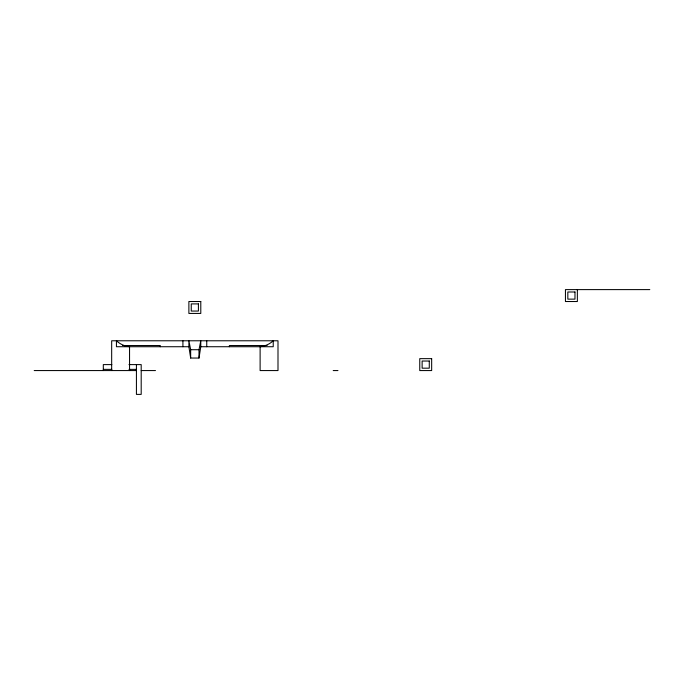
<?xml version="1.0" encoding="UTF-8"?>
<svg xmlns="http://www.w3.org/2000/svg" width="684" height="684" viewBox="0 0 684 684"><rect width="100%" height="100%" fill="white"/><g stroke="black" fill="none" stroke-linecap="round" stroke-linejoin="round"><path stroke-width="1.03" d="M199.001 358.048L200.788 346.728L200.788 340.777L199.001 349.712L199.001 358.048L190.665 358.048L188.878 346.728L188.878 340.777L190.665 349.712L190.665 358.048M649.8 289.606L565.446 289.606L565.446 301.524L577.364 301.524L577.364 289.606M122.633 345.54L160.278 345.54L160.278 346.728M267.034 345.54L229.388 345.54L229.388 346.728M188.878 346.728L116.434 346.728L116.434 340.777A22.341 22.341 0 0 0 129.55 346.728L129.55 370.566M200.788 346.728L273.224 346.728L273.224 340.777A22.341 22.341 0 0 1 260.117 346.728L260.117 370.566L277.995 370.566L277.995 340.777L111.672 340.777L111.672 370.566M190.665 349.712L199.001 349.712M111.86 364.606L103.31 364.606L103.31 370.566M128.951 364.606L141.195 364.606L141.195 394.394L136.424 394.394L136.424 364.606M103.31 369.369L111.86 369.369M128.951 369.369L136.424 369.369M34.2 370.566L136.424 370.566M141.195 370.566L155.49 370.566M333.202 370.566L337.964 370.566M206.748 340.777L206.748 346.728M182.919 340.777L182.919 346.728M574.979 291.991L567.831 291.991L567.831 299.139L574.979 299.139L574.979 291.991M200.788 301.524L188.878 301.524L188.878 313.434L200.788 313.434L200.788 301.524M198.411 303.901L191.255 303.901L191.255 311.058L198.411 311.058L198.411 303.901M431.664 358.647L419.754 358.647L419.754 370.566L431.664 370.566L431.664 358.647M429.278 361.032L422.131 361.032L422.131 368.18L429.278 368.18L429.278 361.032"/></g></svg>
